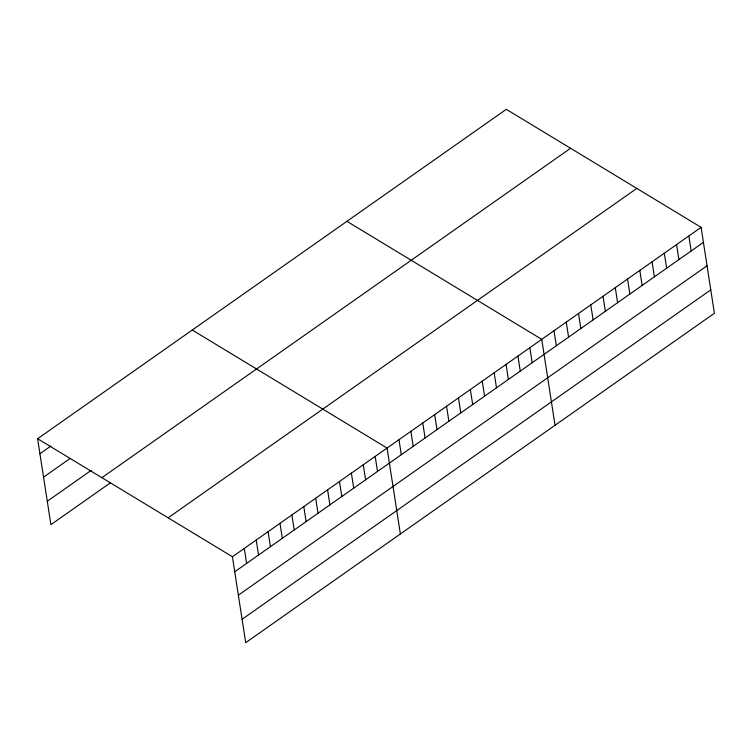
<?xml version="1.0" encoding="UTF-8"?>
<svg xmlns="http://www.w3.org/2000/svg" width="752" height="752" viewBox="0 0 752 752"><rect width="100%" height="100%" fill="white"/><g stroke="black" fill="none" stroke-linecap="round" stroke-linejoin="round"><path stroke-width="1.13" d="M37.6 438.736L506.293 109.322L701.099 227.348L714.4 313.264L245.707 642.678L232.415 556.762L37.6 438.736L50.901 524.652L110.384 482.84M39.922 453.747L50.91 446.021M43.55 477.144L70.086 458.485M47.282 501.246L91.208 470.376M101.887 477.68L570.58 148.266M168.119 517.818L636.812 188.404M232.415 556.762L701.099 227.348M234.737 571.774L703.421 242.36M238.356 595.18L707.049 265.766M242.088 619.281L710.781 289.868M346.935 221.323L541.741 339.349L555.042 425.265M192.268 330.025L387.073 448.06L400.374 533.976M688.841 235.968L691.163 250.98M676.584 244.579L678.906 259.6M664.326 253.198L666.648 268.21M652.069 261.818L654.39 276.83M639.811 270.429L642.133 285.44M627.553 279.048L629.875 294.06M615.296 287.659L617.618 302.671M603.038 296.279L605.36 311.29M590.781 304.889L593.102 319.901M578.523 313.509L580.845 328.521M566.265 322.119L568.587 337.131M554.008 330.739L556.33 345.751M529.85 347.715L532.172 362.727M517.949 356.081L520.271 371.093M506.049 364.438L508.38 379.45M494.158 372.804L496.48 387.816M482.258 381.161L484.579 396.172M470.357 389.527L472.688 404.538M458.466 397.883L460.788 412.895M446.566 406.249L448.888 421.261M434.665 414.615L436.987 429.627M422.774 422.972L425.096 437.984M410.874 431.338L413.196 446.35M398.974 439.694L401.295 454.706M375.182 456.417L377.504 471.429M363.282 464.783L365.604 479.795M351.381 473.149L353.713 488.161M339.49 481.506L341.812 496.517M327.59 489.872L329.912 504.883M315.69 498.228L318.021 513.24M303.799 506.594L306.12 521.606M291.898 514.951L294.22 529.963M279.998 523.317L282.329 538.329M268.107 531.683L270.429 546.695M256.206 540.039L258.528 555.051M244.306 548.405L246.628 563.417"/></g></svg>
